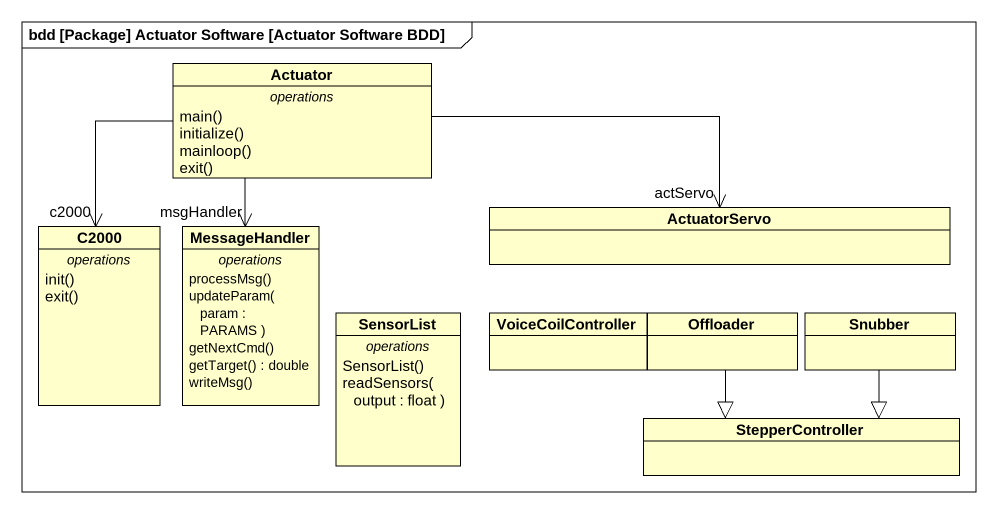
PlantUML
@startuml
mainframe bdd [Package] Actuator Software [Actuator Software BDD]
hide circle
hide empty members
class Actuator {
  -- operations --
  main()
  initialize()
  mainloop()
  exit()
}
class ActuatorServo
class C2000 {
  -- operations --
  init()
  exit()
}
class MessageHandler {
  -- operations --
  processMsg()
  updateParam( param : PARAMS )
  getNextCmd()
  getTarget() : double
  writeMsg()
}
class SensorList {
  -- operations --
  SensorList()
  readSensors( output : float )
}
class VoiceCoilController
class Offloader
class Snubber
class StepperController
ActuatorServo "actServo" <-left- Actuator
C2000 "c2000" <-up- Actuator
MessageHandler "msgHandler" <-up- Actuator
Offloader --|> StepperController
Snubber --|> StepperController
@enduml
